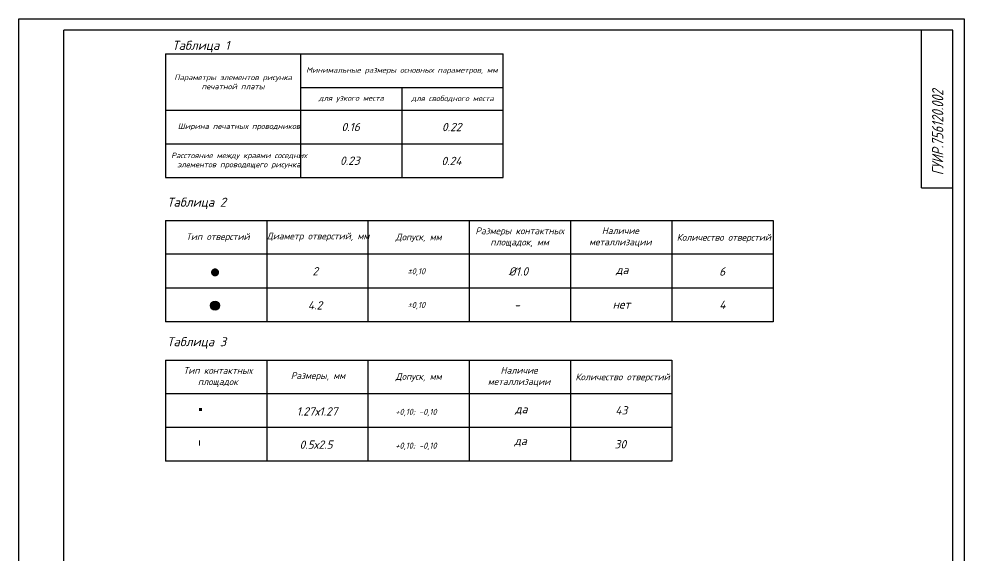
# Model space of a CAD drawing. Header units: millimetres. Extents: x 404 to 824, y 286 to 883.
# Drawn here: x 404.3 to 824.3, y 644.7 to 882.9 of the extents above; entities that cross this region are included whole.
import ezdxf

# ---------------------------------------------------------------- set-up
doc = ezdxf.new("R2010")
doc.units = ezdxf.units.MM
doc.header["$MEASUREMENT"] = 0
doc.styles.add('стиль1', font='romans.shx', dxfattribs={"width": 0.75, "oblique": 15, "height": 3.5})

msp = doc.modelspace()

# ---------------------------------------------------------------- hatches: boundary and pattern name
at = {"linetype": 'Continuous', "lineweight": 30}
h = msp.add_hatch(color=256, dxfattribs=at)
h.dxf.hatch_style = 1
h.paths.add_polyline_path([(491.502, 770.328), (490.402, 770.328, 0.4142136), (491.502, 769.228)])
h.paths.add_polyline_path([(492.602, 770.328), (491.502, 770.328), (491.502, 769.228, 0.4142136)])
h = msp.add_hatch(color=256)
h.dxf.hatch_style = 1
h.paths.add_polyline_path([(489.5, 755.598, 1), (493.5, 755.598, 1)])

# ---------------------------------------------------------------- linework, layer by layer
for p, q in [((404.346, 285.94), (404.346, 882.94)), ((404.346, 882.94), (824.346, 882.94)), ((824.346, 882.94), (824.346, 285.94)), ((424.346, 330.94), (424.346, 877.94)), ((819.346, 877.94), (424.346, 877.94)), ((805.346, 807.94), (805.346, 877.94)), ((819.346, 290.94), (819.346, 877.94)), ((805.346, 807.94), (819.346, 807.94))]:
    msp.add_line(p, q)
for p, q in [((469.516, 867.435), (469.516, 842.435)), ((469.516, 867.435), (529.516, 867.435)), ((529.516, 867.435), (574.516, 867.396)), ((529.516, 867.435), (529.516, 812.435)), ((574.516, 867.396), (619.516, 867.357)), ((619.516, 812.435), (619.516, 867.357)), ((529.516, 852.435), (619.516, 852.435)), ((574.516, 852.435), (574.516, 812.435)), ((469.516, 842.435), (469.516, 827.435)), ((469.516, 842.435), (619.516, 842.435)), ((469.516, 827.435), (469.516, 812.435)), ((469.516, 827.435), (619.516, 827.435)), ((469.516, 812.435), (619.516, 812.435)), ((469.516, 793.39), (514.516, 793.39)), ((469.516, 793.39), (469.516, 748.39)), ((514.516, 793.39), (559.516, 793.39)), ((514.516, 793.39), (514.516, 748.39)), ((559.516, 793.39), (604.516, 793.39)), ((559.516, 748.39), (559.516, 793.39)), ((604.516, 793.39), (649.516, 793.39)), ((604.516, 748.39), (604.516, 793.39)), ((649.516, 793.39), (694.516, 793.39)), ((649.516, 793.39), (649.516, 748.39)), ((694.516, 793.39), (694.516, 778.39)), ((694.516, 793.39), (739.516, 793.39)), ((739.516, 793.39), (739.516, 778.39)), ((694.516, 778.39), (469.516, 778.39)), ((694.516, 778.39), (469.516, 778.39)), ((694.516, 778.39), (694.516, 763.39)), ((739.516, 778.39), (694.516, 778.39)), ((739.516, 778.39), (694.516, 778.39)), ((739.516, 778.39), (739.516, 763.39)), ((694.516, 763.39), (469.516, 763.39)), ((694.516, 763.39), (694.516, 748.39)), ((739.516, 763.39), (694.516, 763.39)), ((739.516, 763.39), (739.516, 748.39)), ((739.516, 748.39), (469.516, 748.39)), ((469.516, 731.399), (514.516, 731.399)), ((469.516, 731.399), (469.516, 686.399)), ((514.516, 731.399), (559.516, 731.399)), ((514.516, 731.399), (514.516, 686.399)), ((559.516, 731.399), (604.516, 731.399)), ((559.516, 686.399), (559.516, 731.399)), ((604.516, 731.399), (649.516, 731.399)), ((604.516, 686.399), (604.516, 731.399)), ((649.516, 731.399), (694.516, 731.399)), ((649.516, 731.399), (649.516, 686.399)), ((694.516, 731.399), (694.516, 716.399)), ((694.516, 716.399), (469.516, 716.399)), ((694.516, 716.399), (694.516, 701.399)), ((694.516, 701.399), (469.516, 701.399)), ((694.516, 701.399), (694.516, 686.399)), ((694.516, 686.399), (469.516, 686.399))]:
    msp.add_line(p, q, dxfattribs=at)
at = {"linetype": 'Continuous', "lineweight": 15}
msp.add_line((491.502, 771.828), (491.502, 768.828), dxfattribs=at)
at = {"const_width": 1.772}
msp.add_lwpolyline([(490.616, 770.328, 1), (492.387, 770.328, 1)], format="xyb", close=True, dxfattribs=at)
at = {"linetype": 'Continuous', "lineweight": 15}
msp.add_lwpolyline([(490.002, 770.328), (491.502, 770.328), (493.002, 770.328)], dxfattribs=at)
msp.add_circle((491.502, 770.328), 1.1, dxfattribs=at)
msp.add_circle((491.5, 755.598), 2)
for points in [[(484.389, 708.791), (485.659, 708.791), (484.389, 710.061), (485.659, 710.061)], [(484.309, 693.276), (484.809, 693.276), (484.309, 695.776), (484.809, 695.776)]]:
    msp.add_solid(points)

# ---------------------------------------------------------------- texts
at = {"style": 'стиль1', "oblique": 15, "width": 0.75}
msp.add_text('ГУИР.756120.002', height=5, rotation=90, dxfattribs=at).set_placement((815.115, 813.479))
at = {"lineweight": 30, "attachment_point": 5}
for s, insert, char_height, width in [('{\\fISOCPEUR|b0|i1|c204|p34;Таблица \\fISOCPEUR|b0|i1|c0|p34;1}', (485.216, 870.648), 4, 43.47356), ('{\\fISOCPEUR|b0|i1|c204|p34;Минимальные размеры основных параметров, мм}', (574.516, 859.896), 2.43, 89.99997), ('{\\fISOCPEUR|b0|i1|c204|p34;Параметры элементов рисунка печатной платы}', (499.516, 854.935), 2.43, 60), ('{\\fISOCPEUR|b0|i1|c204|p34;для узкого места}', (552.016, 847.435), 2.43, 44.99998), ('{\\fISOCPEUR|b0|i1|c204|p34;для свободного места}', (597.016, 847.435), 2.43, 45), ('{\\fISOCPEUR|b0|i1|c204|p34;Ширина печатных проводников}', (502.124, 834.935), 2.43, 54.78387), ('{\\fISOCPEUR|b0|i1|c204|p34;0\\fISOCPEUR|b0|i1|c0|p34;.16}', (551.756, 834.92), 3.7, 43.47356), ('{\\fISOCPEUR|b0|i1|c204|p34;0\\fISOCPEUR|b0|i1|c0|p34;.\\fISOCPEUR|b0|i1|c204|p34;2\\fISOCPEUR|b0|i1|c0|p34;2}', (596.669, 834.906), 3.7, 43.47356), ('{\\fISOCPEUR|b0|i1|c204|p34;Расстояние между краями соседних элементов проводящего рисунка}', (502.123, 819.935), 2.43, 54.78538), ('{\\fISOCPEUR|b0|i1|c204|p34;0\\fISOCPEUR|b0|i1|c0|p34;.23}', (551.411, 819.927), 3.7, 43.47356), ('{\\fISOCPEUR|b0|i1|c204|p34;0\\fISOCPEUR|b0|i1|c0|p34;.24}', (596.558, 819.831), 3.7, 43.47356), ('{\\fISOCPEUR|b0|i1|c204|p34;Таблица \\fISOCPEUR|b0|i1|c0|p34;2}', (483.316, 800.978), 4, 43.47356), ('{\\fISOCPEUR|b0|i1|c204|p34;Размеры контактных площадок, мм}', (626.854, 785.873), 3, 43.47356), ('{\\fISOCPEUR|b0|i1|c204|p34;Наличие металлизации}', (671.608, 785.917), 3, 43.47356), ('{\\fISOCPEUR|b0|i1|c204|p34;Тип отверстий}', (492.757, 785.831), 3, 43.47356), ('{\\fISOCPEUR|b0|i1|c204|p34;Диаметр отверстий, мм}', (537.26, 786.053), 3, 43.47356), ('{\\fISOCPEUR|b0|i1|c204|p34;Допуск, мм}', (581.97, 785.671), 3, 43.47356), ('{\\fISOCPEUR|b0|i1|c204|p34;Количество отверстий}', (717.6, 785.486), 3, 43.47356), ('{\\fISOCPEUR|b0|i1|c0|p34;2}', (536.015, 770.826), 3.7, 43.47356), ('{\\fISOCPEUR|b0|i1|c0|p34;%%C1.0}', (626.267, 770.753), 3.7, 43.47356), ('{\\fISOCPEUR|b0|i1|c204|p34;да}', (672.423, 771.146), 3.7, 43.47356), ('{\\fISOCPEUR|b0|i1|c204|p34;6}', (716.845, 770.708), 3.7, 43.47356), ('{\\fISOCPEUR|b0|i1|c0|p34;4.2}', (535.922, 755.678), 3.7, 43.47356), ('{\\fISOCPEUR|b0|i1|c204|p34;нет}', (672.112, 756.087), 3.7, 43.47356), ('{\\fISOCPEUR|b0|i1|c0|p34;4}', (716.957, 755.956), 3.7, 43.47356), ('{\\fISOCPEUR|b0|i1|c204|p34;- }', (625.71, 755.864), 3.7, 43.47356), ('{\\fISOCPEUR|b0|i1|c204|p34;Таблица 3}', (483.316, 738.986), 4, 43.47356), ('{\\fISOCPEUR|b0|i1|c204|p34;Тип контактных площадок}', (492.757, 723.839), 3, 43.47356), ('{\\fISOCPEUR|b0|i1|c204|p34;Наличие металлизации}', (626.608, 723.926), 3, 43.47356), ('{\\fISOCPEUR|b0|i1|c204|p34;Размеры, мм}', (537.26, 724.062), 3, 43.47356), ('{\\fISOCPEUR|b0|i1|c204|p34;Допуск, мм}', (581.97, 723.68), 3, 43.47356), ('{\\fISOCPEUR|b0|i1|c204|p34;Количество отверстий}', (672.6, 723.495), 3, 43.47356), ('{\\fISOCPEUR|b0|i1|c0|p34;1.27\\fISOCPEUR|b0|i1|c204|p34;х1.27}', (536.832, 708.562), 3.7, 43.47356), ('{\\fISOCPEUR|b0|i1|c204|p34;да}', (627.578, 709.271), 3.7, 43.47356), ('{\\fISOCPEUR|b0|i1|c204|p34;43}', (672.042, 709.032), 3.7, 43.47356), ('{\\fISOCPEUR|b0|i1|c204|p34;0.5х2.5}', (536.386, 693.796), 3.7, 43.47356), ('{\\fISOCPEUR|b0|i1|c204|p34;да}', (627.268, 695.144), 3.7, 43.47356), ('{\\fISOCPEUR|b0|i1|c204|p34;30}', (671.606, 693.986), 3.7, 43.47356)]:
    msp.add_mtext(s, dxfattribs=dict(at, insert=insert, char_height=char_height, width=width))
at = {"char_height": 4.5, "width": 21.6, "attachment_point": 4}
for s, insert in [('{\\fISOCPEUR|b0|i1|c0|p34;\\H0.6x;%%P\\fISOCPEUR|b0|i1|c204|p34;0,\\fISOCPEUR|b0|i1|c0|p34;1\\fISOCPEUR|b0|i1|c204|p34;0}', (577.052, 770.516)), ('{\\fISOCPEUR|b0|i1|c0|p34;\\H0.6x;%%P\\fISOCPEUR|b0|i1|c204|p34;0,\\fISOCPEUR|b0|i1|c0|p34;1\\fISOCPEUR|b0|i1|c204|p34;0}', (577.052, 755.516)), ('{\\fISOCPEUR|b0|i1|c204|p34;\\H0.6x;+0\\fISOCPEUR|b0|i1|c0|p34;,10\\fISOCPEUR|b0|i1|c204|p34;; -0,10}', (571.627, 708.051)), ('{\\fISOCPEUR|b0|i1|c204|p34;\\H0.6x;+0\\fISOCPEUR|b0|i1|c0|p34;,10\\fISOCPEUR|b0|i1|c204|p34;; -0,10}', (571.627, 693.051))]:
    msp.add_mtext(s, dxfattribs=dict(at, insert=insert))

doc.saveas('drawing.dxf')
